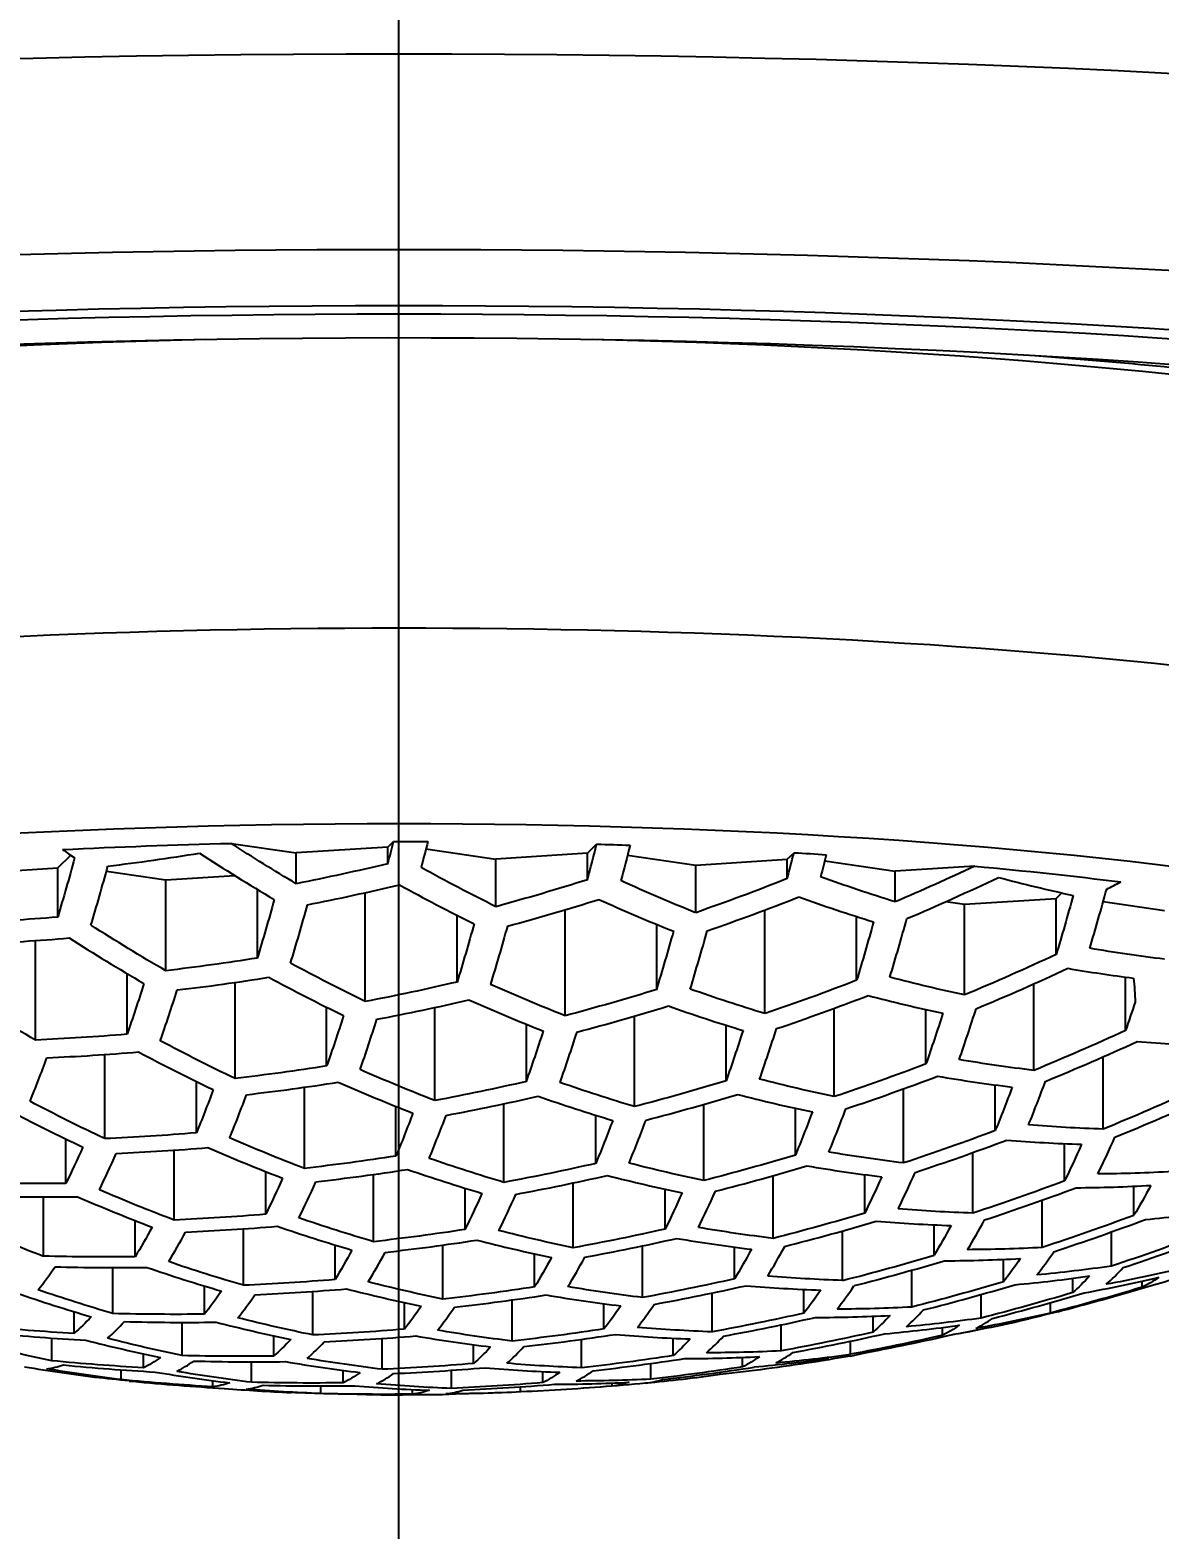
# Model space of a CAD drawing. Header units: millimetres. Extents: x 4900 to 5740, y 840 to 1434.
# Drawn here: x 5033.55 to 5040.23, y 1180.34 to 1189.21 of the extents above; entities that cross this region are included whole.
import ezdxf

# ---------------------------------------------------------------- set-up
doc = ezdxf.new("R2010")
doc.units = ezdxf.units.MM
doc.linetypes.add('CENTERX2', pattern=[101.6, 63.5, -12.7, 12.7, -12.7])
doc.layers.add('CENTER', color=1, linetype='CENTERX2')
doc.layers.add('DIM', color=3, linetype='Continuous')
doc.styles.get("Standard").update_dxf_attribs({"font": 'arial.ttf'})
doc.dimstyles.new('사본 ISO-25', dxfattribs={"dimtxt": 7, "dimasz": 7, "dimexe": 2.1, "dimexo": 2.1, "dimgap": 2, "dimtad": 1, "dimtih": 1, "dimtoh": 1, "dimdec": 1, "dimdsep": 46, "dimtxsty": 'Standard', "dimcen": 0, "dimclrd": 3, "dimclre": 3, "dimclrt": 4, "dimazin": 2, "dimtp": 0.1, "dimtm": 0.1, "dimtfac": 0.714286, "dimtdec": 1, "dimtmove": 0, "dimatfit": 3, "dimfxl": 1, "dimarcsym": 0})

# ---------------------------------------------------------------- blocks, each defined once
blk = doc.blocks.new('*D77')
at = {"layer": 'DIM', "color": 3, "lineweight": -2, "transparency": 16777216}
for p, q in [((5033.6345, 1215.6334), (4986.118, 1215.6334)), ((4988.218, 1209.6334), (4988.218, 1148.1968)), ((4988.218, 1076.6332), (4988.218, 1138.0699)), ((4989.5044, 1070.6332), (4990.318, 1070.6332))]:
    blk.add_line(p, q, dxfattribs=at)
at = {"layer": 'DIM', "color": 3, "transparency": 16777216}
for points in [[(4987.218, 1209.6334), (4989.218, 1209.6334), (4988.218, 1215.6334)], [(4987.218, 1076.6332), (4989.218, 1076.6332), (4988.218, 1070.6332)]]:
    blk.add_solid(points, dxfattribs=at)
at = {"layer": 'DIM', "color": 4, "transparency": 16777216, "insert": (4988.218, 1143.1333), "char_height": 6, "attachment_point": 5}
blk.add_mtext('145', dxfattribs=at)

msp = doc.modelspace()

# ---------------------------------------------------------------- linework, layer by layer
at = {"extrusion": (0, 1, 0)}
for p, q in [((5034.7408, 1184.3962), (5035.1263, 1184.34)), ((5035.6688, 1184.3743), (5035.1263, 1184.34)), ((5035.6688, 1184.3743), (5035.703, 1184.408)), ((5035.6688, 1184.2761), (5035.6688, 1184.3743)), ((5036.8506, 1184.3381), (5036.9049, 1184.3916)), ((5033.7143, 1184.2508), (5033.7911, 1184.3264)), ((5035.1263, 1184.1577), (5035.1263, 1184.34)), ((5035.8946, 1184.3641), (5036.3081, 1184.3038)), ((5036.8506, 1184.3381), (5036.3081, 1184.3038)), ((5036.3081, 1184.0215), (5036.3081, 1184.3038)), ((5036.8506, 1184.1811), (5036.8506, 1184.3381)), ((5037.0881, 1184.3265), (5037.4913, 1184.2678)), ((5037.4913, 1184.2678), (5038.0338, 1184.302)), ((5038.0338, 1184.302), (5038.0735, 1184.3412)), ((5038.0338, 1184.1876), (5038.0338, 1184.302)), ((5038.2552, 1184.2924), (5038.6731, 1184.2316)), ((5033.1717, 1184.2165), (5033.7143, 1184.2508)), ((5033.7143, 1183.9598), (5033.7143, 1184.2508)), ((5034.0031, 1184.2314), (5034.3535, 1184.1803)), ((5034.3535, 1184.1803), (5034.7619, 1184.2061)), ((5037.4913, 1183.9859), (5037.4913, 1184.2678)), ((5039.1435, 1184.2613), (5038.6731, 1184.2316)), ((5038.6731, 1184.0501), (5038.6731, 1184.2316)), ((5034.3535, 1183.6423), (5034.3535, 1184.1803)), ((5034.8961, 1183.7174), (5034.8961, 1184.1239)), ((5035.5353, 1183.4599), (5035.5353, 1184.1044)), ((5039.626, 1184.07), (5039.6594, 1184.103)), ((5038.9733, 1184.0518), (5039.0835, 1184.0358)), ((5039.0835, 1184.0358), (5039.626, 1184.07)), ((5039.0835, 1183.4987), (5039.0835, 1184.0358)), ((5039.626, 1183.7388), (5039.626, 1184.07)), ((5039.9044, 1184.0524), (5040.2667, 1183.9997)), ((5036.0793, 1183.5755), (5036.0793, 1183.9704)), ((5036.7185, 1183.3756), (5036.7185, 1184.0033)), ((5037.9017, 1183.3885), (5037.9017, 1184.0023)), ((5038.4442, 1183.5854), (5038.4442, 1183.9631)), ((5037.2611, 1183.5313), (5037.2611, 1183.9166)), ((5033.5822, 1183.2317), (5033.5822, 1183.8207)), ((5034.1247, 1183.266), (5034.1247, 1183.6256)), ((5034.764, 1183.0042), (5034.764, 1183.5728)), ((5040.0364, 1183.2884), (5040.0364, 1183.6047)), ((5039.4939, 1183.052), (5039.4939, 1183.5651)), ((5035.3065, 1183.0782), (5035.3065, 1183.426)), ((5035.9471, 1182.8736), (5035.9471, 1183.4248)), ((5038.3121, 1182.8966), (5038.3121, 1183.4203)), ((5038.8546, 1183.0903), (5038.8546, 1183.4125)), ((5036.4897, 1182.9868), (5036.4897, 1183.3247)), ((5037.1289, 1182.8375), (5037.1289, 1183.3738)), ((5037.6715, 1182.9904), (5037.6715, 1183.3197)), ((5033.9926, 1182.6479), (5033.9926, 1183.1461)), ((5039.9043, 1182.7045), (5039.9043, 1183.1331)), ((5034.5351, 1182.6822), (5034.5351, 1182.9866)), ((5035.1744, 1182.4717), (5035.1744, 1182.9523)), ((5039.2651, 1182.6957), (5039.2651, 1182.966)), ((5038.7225, 1182.5042), (5038.7225, 1182.9435)), ((5035.7169, 1182.5448), (5035.7169, 1182.839)), ((5036.3562, 1182.3892), (5036.3562, 1182.8543)), ((5036.9001, 1182.5012), (5036.9001, 1182.7864)), ((5037.5393, 1182.3997), (5037.5393, 1182.8512)), ((5038.0819, 1182.5507), (5038.0819, 1182.8279)), ((5033.7623, 1182.3826), (5033.7623, 1182.646)), ((5039.6755, 1182.3976), (5039.6755, 1182.6182)), ((5034.403, 1182.1657), (5034.403, 1182.5798)), ((5039.133, 1182.2071), (5039.133, 1182.5659)), ((5034.9455, 1182.2), (5034.9455, 1182.4532)), ((5035.5848, 1182.0378), (5035.5848, 1182.4362)), ((5037.9498, 1182.0575), (5037.9498, 1182.4286)), ((5038.4923, 1182.2073), (5038.4923, 1182.4352)), ((5036.1273, 1182.1103), (5036.1273, 1182.3542)), ((5036.7666, 1182.0016), (5036.7666, 1182.3857)), ((5037.3105, 1182.1127), (5037.3105, 1182.3482)), ((5040.0859, 1182.1939), (5040.0859, 1182.3661)), ((5033.6302, 1181.9526), (5033.6302, 1182.3027)), ((5039.5434, 1182.0035), (5039.5434, 1182.284)), ((5034.1728, 1181.9486), (5034.1728, 1182.1626)), ((5034.8134, 1181.7794), (5034.8134, 1182.114)), ((5038.3602, 1181.8082), (5038.3602, 1182.1014)), ((5038.9028, 1181.9576), (5038.9028, 1182.1374)), ((5039.9538, 1181.8933), (5039.9538, 1182.096)), ((5035.356, 1181.8137), (5035.356, 1182.0184)), ((5035.9952, 1181.6979), (5035.9952, 1182.0179)), ((5037.177, 1181.7071), (5037.177, 1182.0134)), ((5037.721, 1181.8176), (5037.721, 1182.0054)), ((5034.0407, 1181.6123), (5034.0407, 1181.8845)), ((5036.5378, 1181.77), (5036.5378, 1181.966)), ((5039.3132, 1181.8003), (5039.3132, 1181.9329)), ((5038.7706, 1181.6506), (5038.7706, 1181.8671)), ((5039.7236, 1181.7363), (5039.7236, 1181.8213)), ((5040.134, 1181.768), (5040.134, 1181.8042)), ((5034.5832, 1181.6087), (5034.5832, 1181.7751)), ((5035.2239, 1181.4855), (5035.2239, 1181.7433)), ((5037.5888, 1181.504), (5037.5888, 1181.7341)), ((5038.1314, 1181.6142), (5038.1314, 1181.7551)), ((5039.181, 1181.5856), (5039.181, 1181.7251)), ((5033.8118, 1181.4946), (5033.8118, 1181.6232)), ((5035.7664, 1181.5198), (5035.7664, 1181.6775)), ((5036.4057, 1181.4493), (5036.4057, 1181.6931)), ((5036.9482, 1181.5213), (5036.9482, 1181.6705)), ((5039.5915, 1181.6155), (5039.5915, 1181.6764)), ((5034.4511, 1181.3636), (5034.4511, 1181.5598)), ((5037.9978, 1181.3914), (5037.9978, 1181.5456)), ((5038.5418, 1181.5023), (5038.5418, 1181.5964)), ((5038.9522, 1181.4834), (5038.9522, 1181.53)), ((5033.6797, 1181.3328), (5033.6797, 1181.4672)), ((5034.9936, 1181.3601), (5034.9936, 1181.4802)), ((5035.6343, 1181.2822), (5035.6343, 1181.4645)), ((5036.8161, 1181.2912), (5036.8161, 1181.4596)), ((5037.3586, 1181.3632), (5037.3586, 1181.4662)), ((5038.4083, 1181.3716), (5038.4083, 1181.4488)), ((5034.2223, 1181.2912), (5034.2223, 1181.3734)), ((5036.1768, 1181.3165), (5036.1768, 1181.428)), ((5037.769, 1181.2965), (5037.769, 1181.3527)), ((5034.0902, 1181.2209), (5034.0902, 1181.279)), ((5034.8615, 1181.2055), (5034.8615, 1181.3263)), ((5035.404, 1181.202), (5035.404, 1181.2758)), ((5036.0447, 1181.1693), (5036.0447, 1181.2762)), ((5036.5872, 1181.2036), (5036.5872, 1181.2688)), ((5037.2265, 1181.2241), (5037.2265, 1181.3166)), ((5037.6369, 1181.2505), (5037.6369, 1181.2651)), ((5038.1795, 1181.3234), (5038.1795, 1181.3316)), ((5034.6327, 1181.1788), (5034.6327, 1181.2144)), ((5035.2719, 1181.1388), (5035.2719, 1181.1833)), ((5036.4551, 1181.1484), (5036.4551, 1181.1785)), ((5036.9977, 1181.1827), (5036.9977, 1181.2006)), ((5035.8145, 1181.135), (5035.8145, 1181.162))]:
    msp.add_line(p, q, dxfattribs=at)
at = {"extrusion": (2.22045e-16, 0, -1)}
for start, end in [(255.63461, 256.4031), (260.21135, 260.96516), (275.8302, 276.57697), (264.42571, 266.38307), (270.69926, 272.3326), (267.78791, 268.92295)]:
    msp.add_arc((-5035.7345, 1196.8559), 15.7243, start, end, dxfattribs=at)
for centre, major_axis, ratio, start_param, end_param in [((5035.7345, 1186.2918), (16, 0), 0.173648, 0.355421, 2.786171), ((5035.7345, 1185.3069), (15, 0), 0.173648, 0, 3.141593), ((5035.7345, 1185.3069), (12.8, 0), 0.173648, 5.444417, 10.263547), ((5035.7345, 1184.1252), (8.9, 0), 0.173648, 6.105932, 9.602032), ((5035.7345, 1183.1404), (7.9, 0), 0.173648, 5.509136, 10.198852), ((5034.4556, 1196.8951), (0.4796, 15.6633), 0.17101, 3.780883, 3.794967), ((5035.6374, 1196.8589), (0.4812, 15.7167), 0.17101, 3.779191, 3.801511), ((5038.37, 1197.4013), (-3.0763, 14.8654), 0.754407, 2.464666, 2.471345), ((5033.3062, 1198.0145), (6.0414, 12.6628), 0.925417, 3.671123, 3.712389), ((5038.7556, 1197.4811), (-3.0409, 14.6941), 0.754407, 2.499671, 2.540689), ((5036.8204, 1196.8227), (0.4801, 15.6783), 0.17101, 3.78046, 3.796819), ((5032.8786, 1196.9434), (0.473, 15.4474), 0.17101, 3.713737, 3.75457), ((5034.1271, 1197.6228), (6.4614, 13.5431), 0.925417, 3.950992, 3.992012), ((5040.3, 1197.8007), (-2.843, 13.7377), 0.754407, 2.779175, 2.820446), ((5033.5114, 1197.9166), (6.1653, 12.9226), 0.925417, 3.74293, 3.783796), ((5039.1422, 1197.5611), (-3, 14.4966), 0.754406, 2.568908, 2.609546), ((5038.7914, 1196.7623), (0.4718, 15.4077), 0.17101, 3.714972, 3.755934), ((5034.3323, 1197.5249), (6.5367, 13.701), 0.925417, 4.020445, 4.026796), ((5034.0602, 1196.9072), (0.4785, 15.6248), 0.171033, 3.709007, 3.749285), ((5033.7166, 1197.8187), (6.2762, 13.155), 0.925417, 3.813042, 3.853593), ((5039.5278, 1197.6409), (-2.9536, 14.2725), 0.754407, 2.63802, 2.678575), ((5033.9218, 1197.7207), (6.3747, 13.3615), 0.925417, 3.882175, 3.922815), ((5039.9144, 1197.7209), (-2.9013, 14.0197), 0.754407, 2.707868, 2.748629), ((5037.6083, 1196.7985), (0.4777, 15.6015), 0.17101, 3.709728, 3.750083), ((5033.5114, 1197.9166), (6.1653, 12.9226), 0.925417, 3.597437, 3.637763), ((5037.9843, 1197.3215), (-3.1066, 15.0118), 0.754407, 2.507967, 2.548002), ((5036.2287, 1196.8408), (0.4808, 15.709), 0.170948, 3.706852, 3.746878), ((5036.4265, 1196.8347), (0.4808, 15.7013), 0.17101, 3.707111, 3.74716), ((5034.5375, 1197.427), (6.601, 13.8359), 0.925417, 3.943673, 3.983711), ((5039.9144, 1197.7209), (-2.9013, 14.0197), 0.754407, 2.853805, 2.889316), ((5033.7166, 1197.8187), (6.2762, 13.155), 0.925417, 3.669118, 3.708831), ((5038.37, 1197.4013), (-3.0763, 14.8654), 0.754407, 2.576655, 2.616203), ((5033.4695, 1196.9253), (0.4761, 15.5479), 0.17101, 3.639731, 3.679116), ((5034.3323, 1197.5249), (6.5367, 13.701), 0.925417, 3.875467, 3.915017), ((5039.5287, 1197.6411), (-2.9535, 14.272), 0.754407, 2.782729, 2.822446), ((5033.9218, 1197.7207), (6.3747, 13.3615), 0.925417, 3.738794, 3.77829), ((5038.7565, 1197.4813), (-3.0408, 14.6937), 0.754408, 2.644904, 2.684242), ((5034.1271, 1197.6228), (6.4614, 13.5431), 0.925417, 3.807372, 3.846709), ((5039.1422, 1197.5611), (-3, 14.4966), 0.754407, 2.713325, 2.752719), ((5038.1992, 1196.7805), (0.4751, 15.5166), 0.17101, 3.640507, 3.67998), ((5034.6632, 1196.8883), (0.4737, 15.6795), 0.16879, 3.637097, 3.676059), ((5035.6374, 1196.8589), (0.4812, 15.7167), 0.17101, 3.636217, 3.675124), ((5037.0174, 1196.8166), (0.4796, 15.663), 0.17101, 3.637395, 3.676453), ((5034.9479, 1197.2312), (6.6981, 14.0393), 0.925417, 3.93878, 3.978164), ((5039.5287, 1197.6411), (-2.9535, 14.272), 0.754404, 2.925489, 2.965208), ((5032.8786, 1196.9434), (0.473, 15.4474), 0.17101, 3.57175, 3.61054), ((5033.9218, 1197.7207), (6.3747, 13.3615), 0.925417, 3.598099, 3.6371), ((5037.5986, 1197.2417), (-3.1319, 15.1339), 0.754407, 2.582085, 2.620875), ((5034.1271, 1197.6228), (6.4614, 13.5431), 0.925417, 3.667641, 3.706211), ((5037.9843, 1197.3215), (-3.1066, 15.0118), 0.754407, 2.649788, 2.688257), ((5034.7427, 1197.3291), (6.6547, 13.9485), 0.925417, 3.870791, 3.909583), ((5039.143, 1197.5613), (-2.9999, 14.4961), 0.754407, 2.854464, 2.893468), ((5038.7901, 1196.7624), (0.4718, 15.408), 0.17101, 3.572513, 3.611412), ((5034.0604, 1196.9072), (0.4784, 15.6249), 0.17101, 3.568814, 3.60713), ((5034.3324, 1197.525), (6.5374, 13.7006), 0.925432, 3.735815, 3.774313), ((5038.3708, 1197.4015), (-3.0763, 14.8651), 0.754407, 2.717337, 2.755734), ((5034.5375, 1197.427), (6.601, 13.8359), 0.925417, 3.803309, 3.841778), ((5038.7565, 1197.4813), (-3.0408, 14.6937), 0.754407, 2.785301, 2.823874), ((5035.3583, 1197.0354), (6.7543, 14.1571), 0.925417, 3.93601, 3.975023), ((5036.8264, 1197.0819), (-3.1679, 15.308), 0.754407, 2.585447, 2.623764), ((5035.2421, 1196.871), (0.481, 15.709), 0.17101, 3.567448, 3.605543), ((5037.6083, 1196.7985), (0.4777, 15.6015), 0.17101, 3.569298, 3.607676), ((5036.4252, 1196.8348), (0.4808, 15.7013), 0.17101, 3.56762, 3.605736), ((5034.3323, 1197.5249), (6.5367, 13.701), 0.925417, 3.598582, 3.636617), ((5037.213, 1197.1619), (-3.1523, 15.2325), 0.754407, 2.653088, 2.690975), ((5035.1531, 1197.1333), (6.7312, 14.1087), 0.925417, 3.867853, 3.906171), ((5038.7573, 1197.4815), (-3.0407, 14.6933), 0.754407, 2.924008, 2.962581), ((5039.381, 1196.7443), (0.4677, 15.275), 0.17101, 3.505055, 3.543652), ((5033.4695, 1196.9253), (0.4761, 15.5479), 0.17101, 3.50165, 3.539537), ((5034.5375, 1197.427), (6.601, 13.8359), 0.925417, 3.666581, 3.704332), ((5037.5986, 1197.2417), (-3.1319, 15.1339), 0.754407, 2.720091, 2.757794), ((5034.7428, 1197.3292), (6.6555, 13.9481), 0.925432, 3.733713, 3.771515), ((5037.9852, 1197.3217), (-3.1066, 15.0115), 0.754407, 2.78718, 2.824932), ((5034.9479, 1197.2312), (6.6981, 14.0393), 0.925417, 3.800588, 3.838476), ((5038.3708, 1197.4015), (-3.0762, 14.8651), 0.754404, 2.854896, 2.892932), ((5038.1992, 1196.7805), (0.4751, 15.5166), 0.17101, 3.502122, 3.54009), ((5034.6513, 1196.8891), (0.4801, 15.6785), 0.17101, 3.500109, 3.537669), ((5035.6361, 1196.8589), (0.4812, 15.7167), 0.17101, 3.499664, 3.537127), ((5037.0161, 1196.8167), (0.4796, 15.6631), 0.17101, 3.500339, 3.537937), ((5035.5635, 1196.9375), (6.7675, 14.1847), 0.925417, 3.866483, 3.90458), ((5038.3717, 1197.4017), (-3.0762, 14.8647), 0.754407, 2.992145, 3.030544), ((5034.5375, 1197.427), (6.601, 13.8359), 0.925417, 3.53077, 3.568521), ((5036.4408, 1197.0021), (-3.1788, 15.3604), 0.754407, 2.654908, 2.692468), ((5035.3583, 1197.0354), (6.7543, 14.1571), 0.925417, 3.799047, 3.836605), ((5037.9851, 1197.3217), (-3.1066, 15.0115), 0.754407, 2.922892, 2.960645), ((5038.79, 1196.7624), (0.4718, 15.408), 0.17101, 3.43523, 3.473031), ((5035.974, 1196.7417), (6.7642, 14.1778), 0.925417, 3.866607, 3.904724), ((5037.986, 1197.3218), (-3.1065, 15.0112), 0.754407, 3.059578, 3.098048), ((5035.798, 1196.869), (-3.1865, 15.3978), 0.754407, 2.655448, 2.692912), ((5034.0604, 1196.9072), (0.4784, 15.6249), 0.17101, 3.433508, 3.470774), ((5034.7427, 1197.3291), (6.6547, 13.9485), 0.925417, 3.59892, 3.63628), ((5036.8273, 1197.0821), (-3.1679, 15.3078), 0.754407, 2.721851, 2.759117), ((5036.3844, 1196.5459), (6.7213, 14.0879), 0.925417, 3.86823, 3.906609), ((5035.2422, 1196.871), (0.481, 15.709), 0.17101, 3.43289, 3.469953), ((5034.9479, 1197.2312), (6.6981, 14.0393), 0.925417, 3.665871, 3.703073), ((5037.213, 1197.1619), (-3.1523, 15.2325), 0.754407, 2.788392, 2.825594), ((5035.1531, 1197.1333), (6.7312, 14.1087), 0.925417, 3.732345, 3.76971), ((5037.5995, 1197.2419), (-3.1319, 15.1337), 0.754406, 2.855232, 2.892593), ((5037.607, 1196.7986), (0.4777, 15.6017), 0.17101, 3.433727, 3.471053), ((5039.3809, 1196.7443), (0.4677, 15.275), 0.17101, 3.367995, 3.405865), ((5033.4682, 1196.9253), (0.4761, 15.5477), 0.17101, 3.366983, 3.404185), ((5034.9479, 1197.2312), (6.6981, 14.0393), 0.925417, 3.532031, 3.569233), ((5036.0551, 1196.9223), (-3.185, 15.3903), 0.754407, 2.722623, 2.759687), ((5036.4239, 1196.8348), (0.4808, 15.7014), 0.171033, 3.432949, 3.470029), ((5035.7004, 1196.8722), (6.7707, 14.1916), 0.925417, 3.798601, 3.836066), ((5037.5995, 1197.2419), (-3.1319, 15.1337), 0.754407, 2.989984, 3.027689), ((5039.9718, 1196.7262), (0.4629, 15.1171), 0.17101, 3.299775, 3.337952), ((5036.4425, 1197.0024), (-3.1787, 15.3603), 0.754404, 3.192121, 3.222376), ((5037.2138, 1197.162), (-3.1523, 15.2323), 0.754407, 3.056802, 3.094692), ((5036.8281, 1197.0822), (-3.1678, 15.3077), 0.754404, 3.123969, 3.162286), ((5035.2837, 1196.7626), (-3.1834, 15.3828), 0.754407, 2.722548, 2.75963), ((5034.6513, 1196.8891), (0.4801, 15.6785), 0.17101, 3.366629, 3.40352), ((5035.1531, 1197.1333), (6.7312, 14.1087), 0.925417, 3.599132, 3.636067), ((5036.4416, 1197.0022), (-3.1788, 15.3604), 0.754407, 2.789105, 2.825996), ((5035.3583, 1197.0354), (6.7543, 14.1571), 0.925417, 3.665469, 3.702357), ((5036.8273, 1197.0821), (-3.1679, 15.3078), 0.754407, 2.855394, 2.892331), ((5035.5635, 1196.9375), (6.7675, 14.1847), 0.925417, 3.731728, 3.768889), ((5037.2138, 1197.162), (-3.1523, 15.2323), 0.754408, 2.922182, 2.959384), ((5038.1979, 1196.7805), (0.4751, 15.5169), 0.17101, 3.367178, 3.404454), ((5036.1792, 1196.6438), (6.7477, 14.1433), 0.925417, 3.799227, 3.836825), ((5036.5896, 1196.448), (6.6848, 14.0114), 0.925417, 3.800957, 3.838924), ((5037, 1196.2522), (6.5808, 13.7934), 0.925417, 3.803888, 3.842481), ((5035.833, 1196.8529), (0.4812, 15.7167), 0.17101, 3.366512, 3.403315), ((5037.0183, 1196.8171), (0.4732, 15.6631), 0.16879, 3.366466, 3.403345), ((5038.7888, 1196.7624), (0.4718, 15.4083), 0.17101, 3.300084, 3.337539), ((5039.9705, 1196.7262), (0.4629, 15.1175), 0.17101, 3.190974, 3.200199), ((5034.0591, 1196.9072), (0.4784, 15.6247), 0.17101, 3.300244, 3.337182), ((5035.3583, 1197.0354), (6.7543, 14.1571), 0.925417, 3.532745, 3.569633), ((5035.6694, 1196.8424), (-3.1865, 15.3978), 0.754407, 2.789261, 2.826063), ((5035.9739, 1196.7417), (6.765, 14.1775), 0.925432, 3.731837, 3.769017), ((5036.8281, 1197.0822), (-3.1679, 15.3077), 0.754407, 2.988658, 3.025925), ((5036.4425, 1197.0024), (-3.1787, 15.3603), 0.754407, 3.05526, 3.09282), ((5036.0568, 1196.9226), (-3.1849, 15.3903), 0.754407, 3.122597, 3.160692), ((5039.3796, 1196.7443), (0.4677, 15.2754), 0.17101, 3.231812, 3.26968), ((5035.5635, 1196.9375), (6.7675, 14.1847), 0.925417, 3.466309, 3.503373), ((5034.8981, 1196.6828), (-3.1756, 15.3453), 0.754407, 2.788972, 2.825899), ((5035.2421, 1196.871), (0.481, 15.709), 0.17101, 3.300394, 3.337131), ((5035.5635, 1196.9375), (6.7675, 14.1847), 0.925417, 3.59923, 3.635968), ((5036.0559, 1196.9224), (-3.185, 15.3903), 0.754407, 2.855494, 2.892231), ((5035.7687, 1196.8396), (6.7708, 14.1916), 0.925417, 3.665353, 3.702153), ((5036.4416, 1197.0022), (-3.1788, 15.3604), 0.754407, 2.921731, 2.958622), ((5037.6057, 1196.7986), (0.4777, 15.6018), 0.17101, 3.300269, 3.337259), ((5036.3843, 1196.5459), (6.7221, 14.0876), 0.925432, 3.732573, 3.769994), ((5036.7946, 1196.3501), (6.6388, 13.913), 0.925432, 3.734024, 3.771924), ((5036.4239, 1196.8348), (0.4808, 15.7014), 0.17101, 3.300384, 3.33714), ((5036.0559, 1196.9224), (-3.185, 15.3903), 0.754407, 2.987991, 3.025055), ((5038.1966, 1196.7805), (0.4751, 15.5171), 0.17101, 3.233123, 3.270398), ((5035.7988, 1196.8692), (-3.1865, 15.3978), 0.754408, 3.054762, 3.092228), ((5038.7874, 1196.7624), (0.4718, 15.4085), 0.17101, 3.176503, 3.202401), ((5033.7402, 1196.4432), (-3.1239, 15.0954), 0.754407, 2.855036, 2.892492), ((5034.0591, 1196.9072), (0.4784, 15.6247), 0.17101, 3.166699, 3.203967), ((5035.974, 1196.7417), (6.7642, 14.1778), 0.925417, 3.466235, 3.503317), ((5034.5124, 1196.603), (-3.1632, 15.2851), 0.754407, 2.855318, 2.892308), ((5034.65, 1196.8891), (0.4801, 15.6784), 0.17101, 3.233954, 3.270845), ((5035.7687, 1196.8396), (6.7708, 14.1916), 0.925417, 3.532952, 3.569752), ((5035.2837, 1196.7626), (-3.1834, 15.3828), 0.754407, 2.855436, 2.892193), ((5035.974, 1196.7417), (6.7642, 14.1778), 0.925417, 3.599222, 3.635977), ((5035.6703, 1196.8426), (-3.1865, 15.3978), 0.754407, 2.921614, 2.958414), ((5037.0148, 1196.8167), (0.4796, 15.6632), 0.17101, 3.233921, 3.270848), ((5036.1792, 1196.6438), (6.7477, 14.1433), 0.925417, 3.665516, 3.702442), ((5036.5896, 1196.448), (6.6848, 14.0114), 0.925417, 3.665968, 3.703243), ((5034.6499, 1196.8891), (0.4801, 15.6784), 0.17101, 3.129406, 3.137364), ((5036.3844, 1196.5459), (6.7213, 14.0879), 0.925417, 3.465262, 3.502585), ((5035.2408, 1196.871), (0.481, 15.709), 0.17101, 3.167521, 3.204585), ((5036.1792, 1196.6438), (6.7477, 14.1433), 0.925417, 3.532662, 3.569589), ((5034.8981, 1196.6828), (-3.1756, 15.3453), 0.754407, 2.921729, 2.958656), ((5035.833, 1196.8529), (0.4812, 15.7167), 0.17101, 3.234211, 3.271011), ((5036.3844, 1196.5459), (6.7213, 14.0879), 0.925417, 3.599105, 3.636095), ((5035.2846, 1196.7628), (-3.1834, 15.3828), 0.754407, 2.988046, 3.025128), ((5037.6057, 1196.7986), (0.4777, 15.6018), 0.17101, 3.166524, 3.203847), ((5034.1267, 1196.5232), (-3.146, 15.202), 0.754407, 2.922179, 2.955337), ((5036.5896, 1196.448), (6.6848, 14.0114), 0.925417, 3.545772, 3.569137), ((5034.5124, 1196.603), (-3.1632, 15.2851), 0.754407, 2.98873, 3.001135), ((5036.4239, 1196.8348), (0.4808, 15.7014), 0.17101, 3.167497, 3.204579)]:
    msp.add_ellipse(centre, major_axis=major_axis, ratio=ratio, start_param=start_param, end_param=end_param)
for centre, major_axis, ratio, start_param, end_param in [((5035.7345, 1185.3069), (-13.1, 0), 0.173648, 5.415533, 10.29243), ((5035.7345, 1185.3069), (-12, 0), 0.173648, 6.071672, 10.172866), ((5035.7345, 1185.8486), (-8.9, 0), 0.173648, 0, 1.441802), ((5035.7345, 1185.8486), (-8.9, 0), 0.173648, 1.699791, 3.141593), ((5035.7345, 1185.7993), (-9.35, 0), 0.173648, 1.98527, 2.168253), ((5035.7345, 1183.1404), (-7.3, 0), 0.173648, 1.294504, 1.434248), ((5038.8851, 1197.5079), (-3.0278, 14.6309), 0.754407, 3.743939, 3.779827), ((5035.7345, 1183.1404), (-7.3, 0), 0.173648, 1.566477, 1.594254), ((5034.6526, 1196.889), (0.4801, 15.6786), 0.17101, 2.486332, 2.502789), ((5035.7345, 1183.1404), (-7.3, 0), 0.173648, 1.731814, 1.759392), ((5035.8356, 1196.8528), (0.4812, 15.7166), 0.17101, 2.481678, 2.503939), ((5032.6816, 1196.9494), (0.4718, 15.4085), 0.17101, 2.52744, 2.568396), ((5035.7345, 1183.1404), (-7.3, 0), 0.173648, 1.896958, 1.924737), ((5037.0174, 1196.8166), (0.4796, 15.663), 0.17101, 2.48826, 2.502239), ((5033.443, 1197.9492), (6.1255, 12.8391), 0.925417, 2.498298, 2.539328), ((5039.2707, 1197.5877), (-2.9852, 14.4249), 0.754407, 3.674983, 3.71584), ((5040.0429, 1197.7475), (-2.8826, 13.9291), 0.754414, 3.535371, 3.576403), ((5034.0587, 1197.6555), (6.4337, 13.4853), 0.925417, 2.295005, 2.330708), ((5035.7345, 1183.1404), (-7.3, 0), 0.173648, 2.056662, 2.196156), ((5033.6482, 1197.8513), (6.2406, 13.0805), 0.925415, 2.428224, 2.469019), ((5039.6572, 1197.6677), (-2.9368, 14.1911), 0.754407, 3.605691, 3.646488), ((5033.8534, 1197.7534), (6.3432, 13.2955), 0.925417, 2.358806, 2.399665), ((5033.8634, 1196.9132), (0.4777, 15.6018), 0.17101, 2.533221, 2.573572), ((5038.5931, 1196.7684), (0.473, 15.4469), 0.17101, 2.528492, 2.569328), ((5033.443, 1197.9492), (6.1255, 12.8391), 0.925417, 2.645292, 2.68588), ((5037.4113, 1196.8046), (0.4784, 15.6246), 0.17101, 2.533782, 2.574065), ((5038.1129, 1197.3481), (-3.0971, 14.9657), 0.754407, 3.736223, 3.776398), ((5035.0465, 1196.877), (0.4808, 15.7015), 0.17101, 2.536084, 2.576132), ((5035.2435, 1196.871), (0.481, 15.7091), 0.17101, 2.536304, 2.576332), ((5040.0438, 1197.7477), (-2.8824, 13.9285), 0.754407, 3.388865, 3.429458), ((5033.6482, 1197.8513), (6.2406, 13.0805), 0.925417, 2.573832, 2.613774), ((5038.4985, 1197.4279), (-3.0651, 14.8111), 0.754408, 3.667947, 3.707654), ((5034.4691, 1197.4597), (6.5808, 13.7934), 0.925417, 2.298295, 2.338473), ((5033.2725, 1196.9313), (0.4751, 15.5171), 0.17101, 2.603322, 2.642792), ((5033.8534, 1197.7534), (6.3432, 13.2955), 0.925416, 2.504092, 2.543787), ((5034.2639, 1197.5576), (6.5128, 13.651), 0.925417, 2.367045, 2.406752), ((5039.6572, 1197.6677), (-2.9368, 14.1911), 0.754407, 3.461031, 3.500976), ((5033.6239, 1184.2962), (-6.4501, 1.0839), 0.454687, 3.012561, 3.059677), ((5037.3415, 1197.1885), (-3.146, 15.2022), 0.754407, 3.730954, 3.770424), ((5038.885, 1197.5079), (-3.0279, 14.6309), 0.754414, 3.599764, 3.63928), ((5034.0587, 1197.6555), (6.4337, 13.4853), 0.925417, 2.435475, 2.47499), ((5039.2716, 1197.5879), (-2.9851, 14.4245), 0.754407, 3.531025, 3.570618), ((5038.0022, 1196.7865), (0.476, 15.5475), 0.17101, 2.603957, 2.643341), ((5039.184, 1196.7503), (0.4691, 15.3221), 0.17101, 2.616026, 2.638443), ((5034.4546, 1196.8951), (0.4794, 15.6632), 0.170948, 2.606839, 2.645896), ((5033.8534, 1197.7534), (6.3432, 13.2955), 0.925417, 2.645988, 2.685183), ((5037.7272, 1197.2683), (-3.1241, 15.0959), 0.754414, 3.662961, 3.701857), ((5035.8343, 1196.8529), (0.4812, 15.7167), 0.17101, 2.608061, 2.646969), ((5036.8192, 1196.8227), (0.4801, 15.6784), 0.17101, 2.607153, 2.646167), ((5034.8795, 1197.2639), (6.6848, 14.0114), 0.925417, 2.304273, 2.343746), ((5034.0587, 1197.6555), (6.4337, 13.4853), 0.925417, 2.576592, 2.61533), ((5038.1137, 1197.3483), (-3.097, 14.9654), 0.754407, 3.595461, 3.634053), ((5034.6743, 1197.3618), (6.638, 13.9134), 0.925417, 2.372844, 2.411742), ((5039.2716, 1197.5879), (-2.9851, 14.4245), 0.754407, 3.389619, 3.428817), ((5034.2639, 1197.5576), (6.5128, 13.651), 0.925417, 2.508333, 2.546873), ((5038.4994, 1197.4281), (-3.065, 14.8108), 0.754407, 3.527885, 3.566426), ((5034.4691, 1197.4597), (6.5808, 13.7934), 0.925417, 2.440706, 2.479299), ((5038.8859, 1197.5081), (-3.0277, 14.6305), 0.754407, 3.459478, 3.498217), ((5038.5931, 1196.7684), (0.473, 15.4469), 0.17101, 2.672532, 2.711325), ((5036.9558, 1197.1087), (-3.1632, 15.2853), 0.754407, 3.659752, 3.698128), ((5033.8634, 1196.9132), (0.4777, 15.6018), 0.17101, 2.675617, 2.713994), ((5035.2899, 1197.068), (6.7476, 14.1434), 0.925415, 2.307799, 2.346858), ((5035.0452, 1196.877), (0.4808, 15.7014), 0.17101, 2.677502, 2.715617), ((5037.41, 1196.8046), (0.4784, 15.6247), 0.17101, 2.676002, 2.714319), ((5034.2639, 1197.5576), (6.5128, 13.651), 0.925417, 2.646499, 2.684673), ((5036.2282, 1196.8408), (0.481, 15.709), 0.17101, 2.677593, 2.715688), ((5035.0847, 1197.1659), (6.7213, 14.0879), 0.925417, 2.376576, 2.414955), ((5038.8859, 1197.5081), (-3.0277, 14.6305), 0.754407, 3.320221, 3.358962), ((5033.2712, 1196.9313), (0.4751, 15.5169), 0.17101, 2.74325, 2.781216), ((5037.3415, 1197.1885), (-3.146, 15.2022), 0.754407, 3.592577, 3.630543), ((5039.184, 1196.7503), (0.4691, 15.3221), 0.17101, 2.740237, 2.778708), ((5034.4691, 1197.4597), (6.5808, 13.7934), 0.925417, 2.578587, 2.616455), ((5037.7272, 1197.2683), (-3.124, 15.0959), 0.754408, 3.525686, 3.563488), ((5038.1137, 1197.3483), (-3.097, 14.9654), 0.754407, 3.458403, 3.496272), ((5034.8795, 1197.2639), (6.6848, 14.0114), 0.925417, 2.444263, 2.48223), ((5038.5002, 1197.4283), (-3.065, 14.8104), 0.754407, 3.390134, 3.42831), ((5034.4543, 1196.8951), (0.4796, 15.6632), 0.17101, 2.745299, 2.782896), ((5034.6743, 1197.3618), (6.638, 13.9134), 0.925416, 2.511324, 2.549222), ((5038.0009, 1196.7865), (0.4761, 15.5477), 0.17101, 2.743596, 2.781484), ((5038.5002, 1197.4283), (-3.065, 14.8104), 0.754414, 3.252059, 3.290603), ((5034.4691, 1197.4597), (6.5808, 13.7934), 0.925417, 2.714817, 2.752685), ((5036.5702, 1197.0288), (-3.1757, 15.3454), 0.754407, 3.590849, 3.628446), ((5036.8191, 1196.8227), (0.4801, 15.6784), 0.17101, 2.745465, 2.783025), ((5035.4951, 1196.9701), (6.7642, 14.1778), 0.925417, 2.378461, 2.416578), ((5039.7749, 1196.7322), (0.4646, 15.1726), 0.17101, 2.807741, 2.84614), ((5035.833, 1196.8529), (0.4812, 15.7167), 0.17101, 2.746055, 2.783519), ((5034.6743, 1197.3618), (6.638, 13.9134), 0.925417, 2.646859, 2.684313), ((5036.9558, 1197.1087), (-3.1632, 15.2853), 0.754407, 3.524237, 3.56156), ((5035.2899, 1197.068), (6.7476, 14.1434), 0.925415, 2.446366, 2.483964), ((5038.1146, 1197.3484), (-3.097, 14.9651), 0.754407, 3.32222, 3.360089), ((5035.9056, 1196.7743), (6.7675, 14.1847), 0.925417, 2.378605, 2.416702), ((5033.8621, 1196.9132), (0.4777, 15.6017), 0.17101, 2.812234, 2.849556), ((5034.8795, 1197.2639), (6.6848, 14.0114), 0.925417, 2.579944, 2.61722), ((5037.3415, 1197.1885), (-3.146, 15.2022), 0.754408, 3.457688, 3.494966), ((5035.0847, 1197.1659), (6.7212, 14.0879), 0.925416, 2.51325, 2.55067), ((5037.728, 1197.2685), (-3.124, 15.0956), 0.754407, 3.390544, 3.428), ((5038.592, 1196.7685), (0.4728, 15.4471), 0.170948, 2.810612, 2.848317), ((5036.316, 1196.5785), (6.7312, 14.1087), 0.925417, 2.377015, 2.415333), ((5035.0452, 1196.877), (0.4808, 15.7014), 0.17101, 2.813158, 2.850239), ((5037.41, 1196.8046), (0.4784, 15.6247), 0.17101, 2.812361, 2.849628), ((5037.7289, 1197.2686), (-3.1239, 15.0954), 0.754407, 3.255054, 3.292856), ((5034.8795, 1197.2639), (6.6848, 14.0114), 0.925417, 2.71405, 2.751327), ((5036.1845, 1196.949), (-3.1834, 15.3828), 0.754407, 3.523506, 3.560588), ((5036.227, 1196.8408), (0.481, 15.709), 0.17101, 2.813232, 2.850296), ((5035.7687, 1196.8396), (6.7708, 14.1916), 0.925417, 2.447119, 2.484583), ((5039.1827, 1196.7503), (0.4692, 15.3224), 0.17101, 2.877641, 2.915393), ((5037.3432, 1197.1888), (-3.1459, 15.2018), 0.754407, 3.187995, 3.225963), ((5035.0847, 1197.1659), (6.7213, 14.0879), 0.925417, 2.647091, 2.684081), ((5036.5702, 1197.0288), (-3.1757, 15.3454), 0.754407, 3.457236, 3.494163), ((5035.4951, 1196.9701), (6.7641, 14.1779), 0.925416, 2.514224, 2.551402), ((5037.3423, 1197.1886), (-3.1461, 15.202), 0.754414, 3.32363, 3.360907), ((5036.1108, 1196.6764), (6.7543, 14.1571), 0.925417, 2.446579, 2.484139), ((5039.7736, 1196.7322), (0.4646, 15.1729), 0.17101, 2.945355, 2.983391), ((5036.9575, 1197.109), (-3.1632, 15.2849), 0.754407, 3.120409, 3.158788), ((5040.3645, 1196.7142), (0.4592, 14.9981), 0.17101, 3.014414, 3.052985), ((5035.4123, 1196.7892), (-3.1849, 15.3903), 0.754407, 3.523499, 3.560563), ((5034.453, 1196.8952), (0.4796, 15.6631), 0.17101, 2.879631, 2.916558), ((5035.2899, 1197.068), (6.7477, 14.1433), 0.925417, 2.580744, 2.617671), ((5036.9558, 1197.1087), (-3.1632, 15.2853), 0.754408, 3.390827, 3.427819), ((5038.0009, 1196.7865), (0.4761, 15.5477), 0.17101, 2.878901, 2.916103), ((5036.5212, 1196.4806), (6.6981, 14.0393), 0.925417, 2.44471, 2.482599), ((5036.9316, 1196.2848), (6.601, 13.8359), 0.925415, 2.441413, 2.479882), ((5035.6361, 1196.8589), (0.4812, 15.7167), 0.17101, 2.879872, 2.916672), ((5036.8179, 1196.8228), (0.4799, 15.6785), 0.170948, 2.879672, 2.916563), ((5035.9056, 1196.7743), (6.7675, 14.1847), 0.925417, 2.514297, 2.55136), ((5036.9567, 1197.1088), (-3.1632, 15.2851), 0.754407, 3.257032, 3.294356), ((5036.1853, 1196.9492), (-3.1834, 15.3828), 0.754407, 3.122348, 3.160464), ((5035.4951, 1196.9701), (6.7642, 14.1778), 0.925417, 2.779868, 2.81695), ((5033.8621, 1196.9132), (0.4777, 15.6017), 0.17101, 2.945977, 2.982968), ((5035.2899, 1197.068), (6.7477, 14.1433), 0.925417, 2.713598, 2.750525), ((5035.7988, 1196.8692), (-3.1865, 15.3978), 0.754407, 3.457073, 3.493873), ((5036.571, 1197.029), (-3.1756, 15.3453), 0.754407, 3.324433, 3.361359), ((5038.5918, 1196.7684), (0.473, 15.4471), 0.17101, 2.945693, 2.983053), ((5036.571, 1197.029), (-3.1756, 15.3453), 0.754407, 3.190146, 3.227745), ((5039.1827, 1196.7503), (0.4692, 15.3224), 0.17101, 3.013354, 3.051105), ((5039.7736, 1196.7322), (0.4646, 15.1729), 0.17101, 3.082551, 3.111288), ((5035.0266, 1196.7094), (-3.1788, 15.3602), 0.754414, 3.457242, 3.494133), ((5035.0439, 1196.8771), (0.4806, 15.7013), 0.170948, 2.946093, 2.98285), ((5035.4951, 1196.9701), (6.7642, 14.1778), 0.925417, 2.647208, 2.683963), ((5036.1845, 1196.949), (-3.1835, 15.3828), 0.754414, 3.390946, 3.427702), ((5035.7004, 1196.8722), (6.7707, 14.1916), 0.925417, 2.581033, 2.617834), ((5037.4087, 1196.8047), (0.4784, 15.6249), 0.17101, 2.945956, 2.982891), ((5036.316, 1196.5785), (6.7312, 14.1087), 0.925416, 2.513477, 2.550841), ((5036.7264, 1196.3827), (6.6547, 13.9485), 0.925416, 2.511716, 2.549517), ((5037.1368, 1196.1869), (6.5366, 13.701), 0.925416, 2.52441, 2.54039), ((5034.2553, 1196.5498), (-3.1523, 15.2323), 0.754407, 3.457643, 3.494845), ((5034.453, 1196.8952), (0.4796, 15.6631), 0.17101, 3.012387, 3.049314), ((5035.7004, 1196.8722), (6.7707, 14.1916), 0.925417, 2.713433, 2.750235), ((5036.2269, 1196.8408), (0.481, 15.709), 0.17101, 2.946054, 2.982792), ((5036.1108, 1196.6764), (6.7543, 14.1571), 0.925417, 2.580827, 2.617718), ((5036.1845, 1196.949), (-3.1834, 15.3828), 0.754408, 3.258057, 3.295141), ((5037.9996, 1196.7866), (0.4761, 15.5479), 0.17101, 3.012693, 3.049895), ((5035.4132, 1196.7894), (-3.185, 15.3903), 0.754408, 3.132812, 3.15424), ((5033.8696, 1196.47), (-3.1319, 15.1337), 0.754407, 3.390692, 3.428053), ((5035.9056, 1196.7743), (6.7675, 14.1847), 0.925417, 2.779812, 2.816876), ((5034.6409, 1196.6296), (-3.1679, 15.3077), 0.754407, 3.390903, 3.427839), ((5035.4131, 1196.7894), (-3.185, 15.3903), 0.754407, 3.390954, 3.427692), ((5035.6348, 1196.859), (0.4812, 15.7167), 0.17101, 3.012224, 3.049024), ((5035.9056, 1196.7743), (6.7675, 14.1847), 0.925417, 2.647217, 2.683955), ((5035.7988, 1196.8692), (-3.1865, 15.3978), 0.754407, 3.32477, 3.361571), ((5036.8178, 1196.8227), (0.4801, 15.6785), 0.17101, 3.01229, 3.049181), ((5036.5212, 1196.4806), (6.6981, 14.0393), 0.925417, 2.580114, 2.617316), ((5036.9316, 1196.2848), (6.601, 13.8359), 0.925417, 2.578854, 2.616605), ((5035.6703, 1196.8426), (-3.1865, 15.3978), 0.754407, 3.190956, 3.22842), ((5038.5905, 1196.7685), (0.473, 15.4474), 0.17101, 3.080493, 3.118196), ((5034.4517, 1196.8952), (0.4796, 15.663), 0.17101, 3.146052, 3.169335), ((5036.316, 1196.5785), (6.7312, 14.1087), 0.925417, 2.78043, 2.817697), ((5035.0439, 1196.8771), (0.4808, 15.7013), 0.17101, 3.078656, 3.115738), ((5036.1108, 1196.6764), (6.7543, 14.1571), 0.925417, 2.713551, 2.750442), ((5035.0275, 1196.7096), (-3.1788, 15.3604), 0.754407, 3.324565, 3.361455), ((5036.316, 1196.5785), (6.7312, 14.1087), 0.925417, 2.647118, 2.684054), ((5036.7264, 1196.3827), (6.6547, 13.9485), 0.925417, 2.646906, 2.684266), ((5035.4131, 1196.7894), (-3.185, 15.3903), 0.754407, 3.25813, 3.295194), ((5037.4087, 1196.8047), (0.4784, 15.6249), 0.17101, 3.079168, 3.116435), ((5035.0275, 1196.7096), (-3.1788, 15.3604), 0.754407, 3.190415, 3.227974), ((5034.2553, 1196.5498), (-3.1523, 15.2323), 0.754407, 3.323899, 3.361101), ((5036.5212, 1196.4806), (6.6981, 14.0393), 0.925417, 2.713954, 2.751156), ((5036.2257, 1196.8409), (0.481, 15.7091), 0.17101, 3.0786, 3.115664), ((5034.6418, 1196.6298), (-3.1679, 15.3078), 0.754407, 3.257311, 3.294577)]:
    msp.add_ellipse(centre, major_axis=major_axis, ratio=ratio, start_param=start_param, end_param=end_param, dxfattribs=at)
at = {"layer": 'CENTER', "ltscale": 0.25}
msp.add_line((5035.7345, 1047.6311), (5035.7345, 1225.6311), dxfattribs=at)

# ---------------------------------------------------------------- dimensions: what is measured, and where the dimension line sits
at = {"layer": 'DIM'}
dim = msp.add_linear_dim(base=(4988.218, 1070.6332), p1=(5035.7345, 1215.6334), p2=(4987.4044, 1070.6332), angle=90, dimstyle='사본 ISO-25', override={"dimtxt": 6, "dimasz": 6, "dimtad": 0}, dxfattribs=at)
dim.commit()
dim.dimension.update_dxf_attribs({"geometry": '*D77', "text_midpoint": (4988.218, 1143.1333)})

doc.saveas('drawing.dxf')
